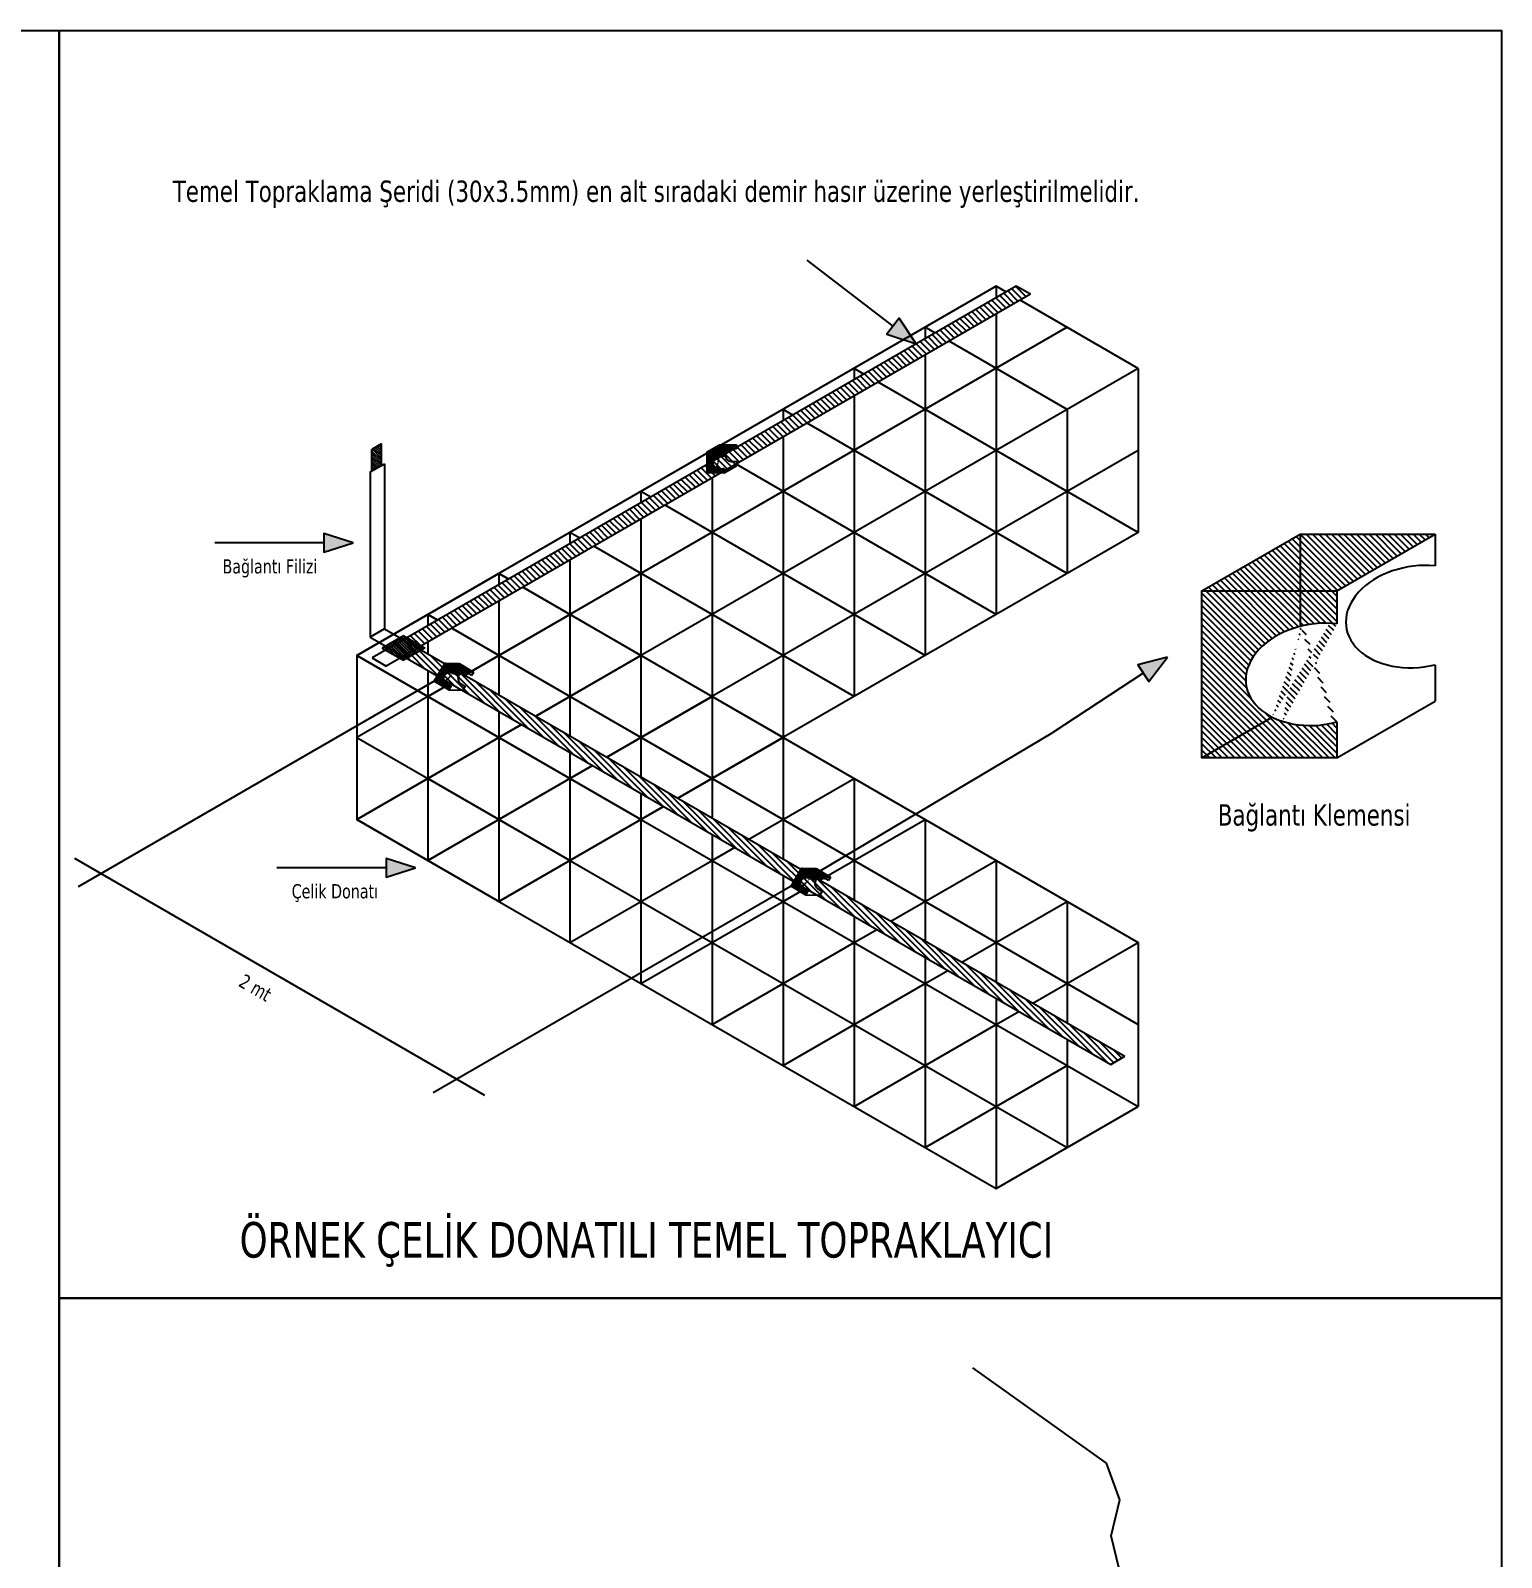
# Model space of a CAD drawing. Header units: millimetres. Extents: x 3395 to 31170, y 2853 to 7104.
# Drawn here: x 3933 to 4498, y 5480 to 6067 of the extents above; entities that cross this region are included whole.
import ezdxf

# ---------------------------------------------------------------- set-up
doc = ezdxf.new("R2010")
doc.units = ezdxf.units.MM
doc.linetypes.add('SOLID_LINE', pattern=[0])
for name, color, linetype in [('AYD', 10, 'Continuous'), ('AydınlatmaT.', 1, 'Continuous'), ('CEVRE', 9, 'Continuous'), ('MIMARI', 2, 'SOLID_LINE'), ('YAZI', 7, 'Continuous'), ('YazılarY.', 7, 'Continuous')]:
    doc.layers.add(name, color=color, linetype=linetype)
doc.styles.add('ROMANS', font='tahoma.ttf')
pattern_1 = [(135, (6644.1469, 28310.0433), (-0.482577514, -0.482577514), [])]
pattern_2 = [(135, (6644.1469, 28310.0433), (-1.20644378, -1.20644378), [])]

# ---------------------------------------------------------------- blocks, each defined once
blk = doc.blocks.new('OK1')
at = {"layer": 'AYD', "color": 4}
blk.add_line((0.1638, 0), (0.7734, 0), dxfattribs=at)
at = {"layer": 'AYD', "color": 1}
blk.add_lwpolyline([(0, 0), (0.1638, -0.0568), (0.1638, 0.0568)], close=True, dxfattribs=at)
blk.add_solid([(0, 0), (0.1638, -0.0568), (0.1638, 0.0568)], dxfattribs=at)

msp = doc.modelspace()

# ---------------------------------------------------------------- hatches: boundary and pattern name
at = {"layer": 'AydınlatmaT.', "linetype": 'Continuous'}
h = msp.add_hatch(dxfattribs=at)
h.set_pattern_fill('ANSI31', color=256, scale=13.649353, angle=90, style=0)
h.set_pattern_definition(pattern_2)
h.paths.add_polyline_path([(4077.9, 5833.15), (4083.36, 5830), (4317.48, 5965.17), (4312.02, 5968.32)])
h = msp.add_hatch(dxfattribs=at)
h.set_pattern_fill('ANSI31', color=256, scale=5.459741, angle=90, style=0)
h.set_pattern_definition(pattern_1)
h.paths.add_polyline_path([(4068.09, 5907.62), (4064.45, 5905.52), (4064.45, 5897.28), (4068.09, 5899.38)])
h = msp.add_hatch(dxfattribs=at)
h.set_pattern_fill('ANSI31', color=256, scale=1.706169, angle=202.84688, style=0)
h.set_pattern_definition([(134.743964, (4480.22419, 8711.89775), (-0.151477864, -0.15013007), [])])
h.paths.add_polyline_path([(4198.03, 5907.27), (4198.01, 5904.55), (4199.79, 5904.54), (4204.51, 5907.24)])
h.paths.add_polyline_path([(4198.01, 5904.55), (4198.03, 5907.27), (4193.3, 5904.57)])
edge = h.paths.add_edge_path()
edge.add_line((4193.3, 5904.57), (4193.26, 5896.54))
edge.add_line((4193.26, 5896.54), (4196.65, 5898.48))
edge.add_ellipse((4198.86, 5900.53), major_axis=(3.45, 0.5), ratio=0.696719, start_angle=98.44137, end_angle=224.85522, ccw=False)
edge.add_line((4198.01, 5902.84), (4198.01, 5904.55))
edge.add_line((4198.01, 5904.55), (4193.3, 5904.57))
edge = h.paths.add_edge_path()
edge.add_line((4199.75, 5896.52), (4199.76, 5898.24))
edge.add_ellipse((4198.86, 5900.53), major_axis=(3.45, 0.5), ratio=0.696719, start_angle=224.85522, end_angle=279.3285, ccw=False)
edge.add_line((4196.65, 5898.48), (4193.26, 5896.54))
edge.add_line((4193.26, 5896.54), (4199.75, 5896.52))
edge = h.paths.add_edge_path()
edge.add_ellipse((4198.86, 5900.53), major_axis=(3.45, 0.5), ratio=0.696719, start_angle=68.83353, end_angle=98.44137, ccw=False)
edge.add_line((4199.78, 5902.95), (4199.79, 5904.54))
edge.add_line((4199.79, 5904.54), (4198.01, 5904.55))
edge.add_line((4198.01, 5904.55), (4198.01, 5902.84))
h = msp.add_hatch(dxfattribs=at)
h.set_pattern_fill('ANSI31', color=256, scale=13.649353, angle=90, style=0)
h.set_pattern_definition([(135, (6578.3756, 28319.8555), (-1.20644378, -1.20644378), [])])
h.paths.add_polyline_path([(4421.08, 5872.95), (4421.08, 5851.17), (4435.26, 5851.17), (4472.98, 5872.95)])
h.paths.add_polyline_path([(4421.08, 5851.17), (4421.08, 5872.95), (4383.37, 5851.17)])
edge = h.paths.add_edge_path(flags=17)
edge.add_line((4383.37, 5851.17), (4383.37, 5787))
edge.add_line((4383.37, 5787), (4410.41, 5802.62))
edge.add_ellipse((4427.96, 5819.09), major_axis=(27.6, 4.11), ratio=0.696719, start_angle=98.44137, end_angle=224.85522, ccw=False)
edge.add_line((4421.08, 5837.51), (4421.08, 5851.17))
edge.add_line((4421.08, 5851.17), (4383.37, 5851.17))
edge = h.paths.add_edge_path()
edge.add_line((4435.26, 5851.17), (4383.37, 5851.17))
edge.add_line((4383.37, 5851.17), (4383.37, 5787))
edge.add_line((4383.37, 5787), (4410.41, 5802.62))
edge.add_ellipse((4427.96, 5819.09), major_axis=(27.6, 4.11), ratio=0.696719, start_angle=68.83353, end_angle=224.85522, ccw=False)
edge.add_line((4435.26, 5838.51), (4435.26, 5851.17))
edge = h.paths.add_edge_path()
edge.add_ellipse((4427.96, 5819.09), major_axis=(27.6, 4.11), ratio=0.696719, start_angle=98.44137, end_angle=279.3285, ccw=False)
edge.add_line((4421.08, 5837.51), (4421.08, 5851.17))
edge.add_line((4421.08, 5851.17), (4383.37, 5851.17))
edge.add_line((4383.37, 5851.17), (4383.37, 5787))
edge.add_line((4383.37, 5787), (4435.26, 5787))
edge.add_line((4435.26, 5787), (4435.26, 5800.78))
h = msp.add_hatch(dxfattribs=at)
h.set_pattern_fill('ANSI31', color=256, scale=5.459741, angle=90, style=0)
h.set_pattern_definition(pattern_1)
h.paths.add_polyline_path([(4075.17, 5825.27), (4076.54, 5826.06), (4071.08, 5829.21), (4069.71, 5828.42)])
h.paths.add_polyline_path([(4069.71, 5830), (4068.35, 5829.21), (4069.71, 5828.42), (4071.08, 5829.21)])
h.paths.add_polyline_path([(4069.71, 5830), (4071.08, 5829.21), (4076.54, 5832.36), (4075.17, 5833.15)])
h.paths.add_polyline_path([(4077.9, 5833.15), (4076.54, 5833.94), (4075.17, 5833.15), (4076.54, 5832.36)])
h.paths.add_polyline_path([(4077.9, 5833.15), (4076.54, 5832.36), (4082, 5829.21), (4083.36, 5830)])
h.paths.add_polyline_path([(4076.54, 5832.36), (4071.08, 5829.21), (4076.54, 5826.06), (4082, 5829.21)])
h.paths.add_polyline_path([(4083.36, 5828.42), (4082, 5829.21), (4076.54, 5826.06), (4077.9, 5825.27)])
h.paths.add_polyline_path([(4083.36, 5828.42), (4084.73, 5829.21), (4083.36, 5830), (4082, 5829.21)])
h.paths.add_polyline_path([(4076.54, 5826.06), (4075.17, 5825.27), (4076.54, 5824.48), (4077.9, 5825.27)])
h = msp.add_hatch(dxfattribs=at)
h.set_pattern_fill('ANSI31', color=256, scale=13.649353, angle=90, style=0)
h.set_pattern_definition(pattern_2)
h.paths.add_polyline_path([(4083.36, 5828.42), (4077.9, 5825.27), (4348.35, 5669.13), (4353.81, 5672.28)])
h = msp.add_hatch(dxfattribs=at)
h.set_pattern_fill('ANSI31', color=256, scale=1.706169, angle=59.0541, style=0)
h.set_pattern_definition([(104.054098, (5772.0876, 8091.05458), (-0.206887273, -0.051790323), [])])
h.paths.add_polyline_path([(4097.96, 5823.26), (4096.56, 5820.93), (4098.08, 5820.02), (4103.52, 5819.93)])
h.paths.add_polyline_path([(4096.56, 5820.93), (4097.96, 5823.26), (4092.51, 5823.35)])
edge = h.paths.add_edge_path()
edge.add_line((4092.51, 5823.35), (4088.39, 5816.47))
edge.add_line((4088.39, 5816.47), (4092.29, 5816.41))
edge.add_ellipse((4095.23, 5817.05), major_axis=(3.22, -1.33), ratio=0.696719, start_angle=98.44137, end_angle=224.85522, ccw=False)
edge.add_line((4095.68, 5819.47), (4096.56, 5820.93))
edge.add_line((4096.56, 5820.93), (4092.51, 5823.35))
edge = h.paths.add_edge_path()
edge.add_line((4093.95, 5813.14), (4094.84, 5814.62))
edge.add_ellipse((4095.23, 5817.05), major_axis=(3.22, -1.33), ratio=0.696719, start_angle=224.85522, end_angle=279.3285, ccw=False)
edge.add_line((4092.29, 5816.41), (4088.39, 5816.47))
edge.add_line((4088.39, 5816.47), (4093.95, 5813.14))
edge = h.paths.add_edge_path()
edge.add_ellipse((4095.23, 5817.05), major_axis=(3.22, -1.33), ratio=0.696719, start_angle=68.83353, end_angle=98.44137, ccw=False)
edge.add_line((4097.26, 5818.66), (4098.08, 5820.02))
edge.add_line((4098.08, 5820.02), (4096.56, 5820.93))
edge.add_line((4096.56, 5820.93), (4095.68, 5819.47))
h = msp.add_hatch(dxfattribs=at)
h.set_pattern_fill('ANSI31', color=256, scale=1.706169, angle=59.0541, style=0)
h.set_pattern_definition([(104.054098, (5909.238, 8012.23908), (-0.206887273, -0.051790323), [])])
h.paths.add_polyline_path([(4235.11, 5744.45), (4233.71, 5742.11), (4235.23, 5741.2), (4240.67, 5741.11)])
h.paths.add_polyline_path([(4233.71, 5742.11), (4235.11, 5744.45), (4229.66, 5744.54)])
edge = h.paths.add_edge_path()
edge.add_line((4229.66, 5744.54), (4225.54, 5737.66))
edge.add_line((4225.54, 5737.66), (4229.44, 5737.59))
edge.add_ellipse((4232.38, 5738.23), major_axis=(3.22, -1.33), ratio=0.696719, start_angle=98.44137, end_angle=224.85522, ccw=False)
edge.add_line((4232.83, 5740.65), (4233.71, 5742.11))
edge.add_line((4233.71, 5742.11), (4229.66, 5744.54))
edge = h.paths.add_edge_path()
edge.add_line((4231.1, 5734.32), (4231.99, 5735.8))
edge.add_ellipse((4232.38, 5738.23), major_axis=(3.22, -1.33), ratio=0.696719, start_angle=224.85522, end_angle=279.3285, ccw=False)
edge.add_line((4229.44, 5737.59), (4225.54, 5737.66))
edge.add_line((4225.54, 5737.66), (4231.1, 5734.32))
edge = h.paths.add_edge_path()
edge.add_ellipse((4232.38, 5738.23), major_axis=(3.22, -1.33), ratio=0.696719, start_angle=68.83353, end_angle=98.44137, ccw=False)
edge.add_line((4234.41, 5739.85), (4235.23, 5741.2))
edge.add_line((4235.23, 5741.2), (4233.71, 5742.11))
edge.add_line((4233.71, 5742.11), (4232.83, 5740.65))

# ---------------------------------------------------------------- linework, layer by layer
for p, q in [((4304.31, 5968.22), (4058.62, 5826.37)), ((4312.02, 5968.32), (4064.5, 5825.41)), ((4317.48, 5965.17), (4069.96, 5822.26)), ((4304.31, 5968.22), (4304.31, 5963.87)), ((4308.08, 5966.05), (4304.31, 5968.22)), ((4317.48, 5965.17), (4312.02, 5968.32)), ((4358.91, 5936.7), (4313.54, 5962.89)), ((4304.31, 5957.57), (4304.31, 5905.18)), ((4331.61, 5952.46), (4100.07, 5818.78)), ((4277.01, 5952.46), (4277.01, 5948.11)), ((4280.78, 5950.29), (4277.01, 5952.46)), ((4331.61, 5920.94), (4286.24, 5947.13)), ((4277.01, 5941.8), (4277.01, 5889.42)), ((4358.91, 5936.7), (4127.36, 5803.02)), ((4249.71, 5936.7), (4249.71, 5932.35)), ((4253.48, 5934.52), (4249.71, 5936.7)), ((4358.91, 5936.7), (4358.91, 5873.66)), ((4304.31, 5905.18), (4258.94, 5931.37)), ((4249.71, 5926.04), (4249.71, 5873.66)), ((4222.42, 5920.94), (4222.42, 5916.59)), ((4226.19, 5918.76), (4222.42, 5920.94)), ((4277.01, 5889.42), (4231.65, 5915.61)), ((4331.61, 5920.94), (4331.61, 5857.9)), ((4222.42, 5910.28), (4222.42, 5857.9)), ((4068.09, 5907.62), (4064.45, 5905.52)), ((4064.45, 5897.28), (4064.45, 5905.52)), ((4068.09, 5899.38), (4068.09, 5907.62)), ((4358.91, 5905.18), (4154.66, 5787.26)), ((4193.3, 5904.57), (4198.03, 5907.27)), ((4195.12, 5905.18), (4195.12, 5900.83)), ((4198.89, 5903), (4195.12, 5905.18)), ((4198.03, 5907.27), (4198.01, 5902.84)), ((4198.03, 5907.27), (4204.51, 5907.24)), ((4199.79, 5904.54), (4204.51, 5907.24)), ((4204.51, 5907.24), (4204.51, 5905.72)), ((4304.31, 5905.18), (4304.31, 5842.14)), ((4358.91, 5873.66), (4304.31, 5905.18)), ((4063.79, 5896.9), (4069.25, 5900.05)), ((4069.25, 5900.05), (4069.25, 5836.57)), ((4193.26, 5896.54), (4196.65, 5898.48)), ((4199.75, 5896.52), (4204.48, 5899.22)), ((4249.71, 5873.66), (4204.35, 5899.85)), ((4204.49, 5900.97), (4204.48, 5899.22)), ((4063.79, 5896.9), (4063.79, 5833.42)), ((4195.12, 5894.52), (4195.12, 5842.14)), ((4167.82, 5889.42), (4167.82, 5885.07)), ((4171.59, 5887.24), (4167.82, 5889.42)), ((4277.01, 5889.42), (4277.01, 5826.37)), ((4331.61, 5857.9), (4277.01, 5889.42)), ((4222.42, 5857.9), (4177.05, 5884.09)), ((4167.82, 5878.76), (4167.82, 5826.37)), ((4140.52, 5873.66), (4140.52, 5869.3)), ((4144.29, 5871.48), (4140.52, 5873.66)), ((4358.91, 5873.66), (4181.96, 5771.5)), ((4249.71, 5873.66), (4249.71, 5810.61)), ((4304.31, 5842.14), (4249.71, 5873.66)), ((4383.37, 5851.17), (4421.08, 5872.95)), ((4421.08, 5872.95), (4472.98, 5872.95)), ((4421.08, 5872.95), (4421.08, 5837.51)), ((4435.26, 5851.17), (4472.98, 5872.95)), ((4472.98, 5872.95), (4472.98, 5860.8)), ((4140.52, 5863), (4140.52, 5810.61)), ((4195.12, 5842.14), (4149.75, 5868.33)), ((4058.62, 5826.37), (4113.22, 5857.9)), ((4113.22, 5857.9), (4113.22, 5853.54)), ((4113.22, 5857.9), (4116.99, 5855.72)), ((4113.22, 5857.9), (4113.22, 5853.54)), ((4116.99, 5855.72), (4113.22, 5857.9)), ((4222.42, 5857.9), (4222.42, 5794.85)), ((4277.01, 5826.37), (4222.42, 5857.9)), ((4167.82, 5826.37), (4122.45, 5852.57)), ((4122.45, 5852.57), (4358.91, 5716.05)), ((4113.22, 5847.24), (4113.22, 5811.18)), ((4113.22, 5847.24), (4113.22, 5811.18)), ((4085.92, 5842.14), (4085.92, 5837.78)), ((4085.92, 5842.14), (4089.69, 5839.96)), ((4089.69, 5839.96), (4085.92, 5842.14)), ((4100.07, 5818.78), (4140.52, 5842.14)), ((4140.52, 5842.14), (4140.52, 5795.42)), ((4195.12, 5842.14), (4195.12, 5779.09)), ((4249.71, 5810.61), (4195.12, 5842.14)), ((4069.25, 5836.57), (4063.79, 5833.42)), ((4063.79, 5833.42), (4348.35, 5669.13)), ((4076.54, 5833.94), (4068.35, 5829.21)), ((4069.25, 5836.57), (4353.81, 5672.28)), ((4076.54, 5833.94), (4084.73, 5829.21)), ((4140.52, 5810.61), (4095.15, 5836.81)), ((4095.15, 5836.81), (4358.91, 5684.53)), ((4068.35, 5829.21), (4076.54, 5824.48)), ((4084.73, 5829.21), (4076.54, 5824.48)), ((4085.92, 5831.48), (4085.92, 5826.94)), ((4058.62, 5826.37), (4058.62, 5763.33)), ((4113.22, 5794.85), (4058.62, 5826.37)), ((4058.62, 5826.37), (4358.91, 5653)), ((4058.62, 5826.37), (4058.62, 5763.33)), ((4064.5, 5825.41), (4069.96, 5822.26)), ((4092.51, 5823.35), (4097.96, 5823.26)), ((4097.96, 5823.26), (4095.68, 5819.47)), ((4097.96, 5823.26), (4103.52, 5819.93)), ((4127.36, 5803.02), (4167.82, 5826.37)), ((4167.82, 5826.37), (4167.82, 5779.66)), ((4222.42, 5794.85), (4167.82, 5826.37)), ((4167.82, 5826.37), (4167.82, 5779.66)), ((4472.98, 5822.79), (4472.98, 5808.77)), ((4088.39, 5816.47), (3951.56, 5737.48)), ((4085.92, 5820.64), (4085.92, 5779.09)), ((4088.39, 5816.47), (4092.29, 5816.41)), ((4098.08, 5820.02), (4103.52, 5819.93)), ((4103.52, 5819.93), (4102.74, 5818.63)), ((4094.61, 5815.63), (4058.62, 5794.85)), ((4085.92, 5810.61), (4094.61, 5815.63)), ((4085.92, 5810.61), (4085.92, 5747.57)), ((4085.92, 5810.61), (4085.92, 5747.57)), ((4093.95, 5813.14), (4099.39, 5813.05)), ((4100.3, 5814.55), (4099.39, 5813.05)), ((4140.52, 5810.61), (4140.52, 5795.42)), ((4195.12, 5779.09), (4140.52, 5810.61)), ((4154.66, 5787.26), (4195.12, 5810.61)), ((4195.12, 5810.61), (4195.12, 5763.9)), ((4113.22, 5804.88), (4113.22, 5794.85)), ((4113.22, 5804.88), (4113.22, 5794.85)), ((4435.26, 5787), (4472.98, 5808.77)), ((4121.9, 5799.87), (4058.62, 5763.33)), ((4113.22, 5794.85), (4121.9, 5799.87)), ((4383.37, 5787), (4410.41, 5802.62)), ((4058.62, 5794.85), (4331.61, 5637.24)), ((4058.62, 5763.33), (4113.22, 5794.85)), ((4167.82, 5763.33), (4113.22, 5794.85)), ((4113.22, 5794.85), (4113.22, 5731.81)), ((4113.22, 5794.85), (4113.22, 5731.81)), ((4181.96, 5771.5), (4222.42, 5794.85)), ((4222.42, 5794.85), (4222.42, 5748.14)), ((4236.66, 5743.52), (4326.04, 5796.73)), ((4140.52, 5789.12), (4140.52, 5747.57)), ((4140.52, 5789.12), (4140.52, 5779.09)), ((4149.2, 5784.11), (4085.92, 5747.57)), ((4140.52, 5779.09), (4149.2, 5784.11)), ((4140.52, 5747.57), (4085.92, 5779.09)), ((4085.92, 5747.57), (4140.52, 5779.09)), ((4140.52, 5779.09), (4140.52, 5716.05)), ((4209.26, 5755.74), (4249.71, 5779.09)), ((4249.71, 5779.09), (4249.71, 5732.38)), ((4167.82, 5773.36), (4167.82, 5763.33)), ((4167.82, 5773.36), (4167.82, 5763.33)), ((4113.22, 5731.81), (4058.62, 5763.33)), ((4058.62, 5763.33), (4304.31, 5621.48)), ((4176.5, 5768.34), (4113.22, 5731.81)), ((4113.22, 5731.81), (4167.82, 5763.33)), ((4167.82, 5763.33), (4176.5, 5768.34)), ((4167.82, 5763.33), (4167.82, 5700.29)), ((4236.56, 5739.97), (4277.01, 5763.33)), ((4277.01, 5763.33), (4277.01, 5716.62)), ((4195.12, 5757.6), (4195.12, 5747.57)), ((4195.12, 5747.57), (4203.8, 5752.58)), ((3950.1, 5748.4), (4107.73, 5657.39)), ((4140.52, 5716.05), (4195.12, 5747.57)), ((4195.12, 5747.57), (4195.12, 5684.53)), ((4263.86, 5724.21), (4304.31, 5747.57)), ((4304.31, 5747.57), (4304.31, 5700.86)), ((4222.42, 5741.84), (4222.42, 5731.81)), ((4229.66, 5744.54), (4235.11, 5744.45)), ((4235.11, 5744.45), (4232.83, 5740.65)), ((4235.11, 5744.45), (4240.67, 5741.11)), ((4235.23, 5741.2), (4240.67, 5741.11)), ((4240.67, 5741.11), (4239.89, 5739.81)), ((4225.54, 5737.66), (4087.95, 5658.22)), ((4222.42, 5731.81), (4231.1, 5736.82)), ((4225.54, 5737.66), (4229.44, 5737.59)), ((4231.1, 5734.32), (4236.55, 5734.23)), ((4237.45, 5735.74), (4236.55, 5734.23)), ((4167.82, 5700.29), (4222.42, 5731.81)), ((4222.42, 5731.81), (4222.42, 5668.77)), ((4291.16, 5708.45), (4331.61, 5731.81)), ((4331.61, 5731.81), (4331.61, 5685.1)), ((4249.71, 5726.08), (4249.71, 5716.05)), ((4195.12, 5684.53), (4249.71, 5716.05)), ((4249.71, 5716.05), (4258.4, 5721.06)), ((4249.71, 5716.05), (4249.71, 5653)), ((4318.46, 5692.69), (4358.91, 5716.05)), ((4358.91, 5716.05), (4358.91, 5653)), ((4277.01, 5710.31), (4277.01, 5700.29)), ((4277.01, 5700.29), (4285.7, 5705.3)), ((4222.42, 5668.77), (4277.01, 5700.29)), ((4277.01, 5700.29), (4277.01, 5637.24)), ((4331.61, 5700.29), (4331.61, 5685.1)), ((4304.31, 5694.55), (4304.31, 5684.53)), ((4304.31, 5684.53), (4313, 5689.54)), ((4249.71, 5653), (4304.31, 5684.53)), ((4304.31, 5684.53), (4304.31, 5621.48)), ((4331.61, 5678.79), (4331.61, 5637.24)), ((4331.61, 5678.79), (4331.61, 5668.77)), ((4348.35, 5669.13), (4353.81, 5672.28)), ((4277.01, 5637.24), (4331.61, 5668.77)), ((4304.31, 5621.48), (4358.91, 5653))]:
    msp.add_line(p, q, dxfattribs=at)
for points in [[(4199.76, 5898.24), (4199.75, 5896.52), (4193.26, 5896.54), (4193.3, 5904.57), (4199.79, 5904.54), (4199.78, 5902.95)], [(4435.26, 5800.78), (4435.26, 5787), (4383.37, 5787), (4383.37, 5851.17), (4435.26, 5851.17), (4435.26, 5838.51)], [(4094.84, 5814.62), (4093.95, 5813.14), (4088.39, 5816.47), (4092.51, 5823.35), (4098.08, 5820.02), (4097.26, 5818.66)], [(4231.99, 5735.8), (4231.1, 5734.32), (4225.54, 5737.66), (4229.66, 5744.54), (4235.23, 5741.2), (4234.41, 5739.85)]]:
    msp.add_lwpolyline(points, dxfattribs=at)
for centre, major_axis, start_param, end_param in [((4203.68, 5903.29), (3.45, 0.5), 1.22921, 4.847364), ((4198.86, 5900.53), (3.45, 0.5), 1.201372, 4.875202), ((4466.43, 5841.3), (27.6, 4.11), 1.22921, 4.847364), ((4427.96, 5819.09), (27.6, 4.11), 1.201372, 4.875202), ((4095.23, 5817.05), (-3.22, 1.33), 4.342964, 8.016795), ((4100.78, 5816.96), (-3.22, 1.33), 4.370802, 7.988957), ((4232.38, 5738.23), (-3.22, 1.33), 4.342964, 8.016795), ((4237.93, 5738.14), (-3.22, 1.33), 4.370802, 7.988957)]:
    msp.add_ellipse(centre, major_axis=major_axis, ratio=0.696719, start_param=start_param, end_param=end_param, dxfattribs=at)
at = {"layer": 'CEVRE'}
msp.add_lwpolyline([(4498.48, 5579.32), (3944.27, 5579.32), (3944.27, 6066.53), (4498.48, 6066.53)], close=True, dxfattribs=at)
at = {"layer": 'MIMARI', "linetype": 'Continuous'}
for p, q in [((4346.66, 5515.97), (4295.36, 5552.6)), ((4351.77, 5501.85), (4346.66, 5515.97)), ((4348.56, 5487.97), (4351.77, 5501.85)), ((4354.97, 5461.27), (4348.56, 5487.97))]:
    msp.add_line(p, q, dxfattribs=at)
at = {"layer": 'YAZI'}
for points in [[(3395.32, 6066.53), (3944.27, 6066.53), (3944.27, 5457.99), (3395.32, 5457.99)], [(3944.27, 5579.32), (4498.48, 5579.32), (4498.48, 4835.44), (3944.27, 4835.44)]]:
    msp.add_lwpolyline(points, close=True, dxfattribs=at)

# ---------------------------------------------------------------- block references
at = {"layer": 'AydınlatmaT.', "linetype": 'Continuous'}
for p, xscale, yscale, zscale, rotation in [((4273.56, 5946.12), 68.24676647427852, 68.24676647427852, 68.24676647427657, 142.4240366042806), ((4370.19, 5825.66), 68.24676647427587, 68.24676647427587, 68.24676647427587, 213.2253712515171)]:
    msp.add_blockref('OK1', p, dxfattribs=dict(at, xscale=xscale, yscale=yscale, zscale=zscale, rotation=rotation))
at = {"layer": 'AydınlatmaT.', "linetype": 'Continuous', "xscale": -68.77757554706984, "yscale": -62.7346309384447, "zscale": 68.77757554706825}
for p in [(4057.23, 5869.65), (4081.13, 5744.73)]:
    msp.add_blockref('OK1', p, dxfattribs=at)

# ---------------------------------------------------------------- texts
at = {"layer": 'YazılarY.', "color": 3, "style": 'ROMANS', "width": 0.85}
for s, height, p in [('Temel Topraklama Şeridi (30x3.5mm) en alt sıradaki demir hasır üzerine yerleştirilmelidir.', 8.1896, (3987.89, 6000.68, -614.22)), ('Bağlantı Filizi', 5.4597, (4007.02, 5857.86, -614.22)), ('Bağlantı Klemensi', 8.1896, (4389.48, 5760.97, -614.22)), ('Çelik Donatı', 5.4597, (4033.59, 5733, -614.22)), ('ÖRNEK ÇELİK DONATILI TEMEL TOPRAKLAYICI', 13.6494, (4013.57, 5594.94, -614.22))]:
    msp.add_text(s, height=height, dxfattribs=at).set_placement(p)
msp.add_text('2 mt', height=5.46, rotation=330, dxfattribs=at).set_placement((4012.77, 5699.47, -614.22))

doc.saveas('drawing.dxf')
